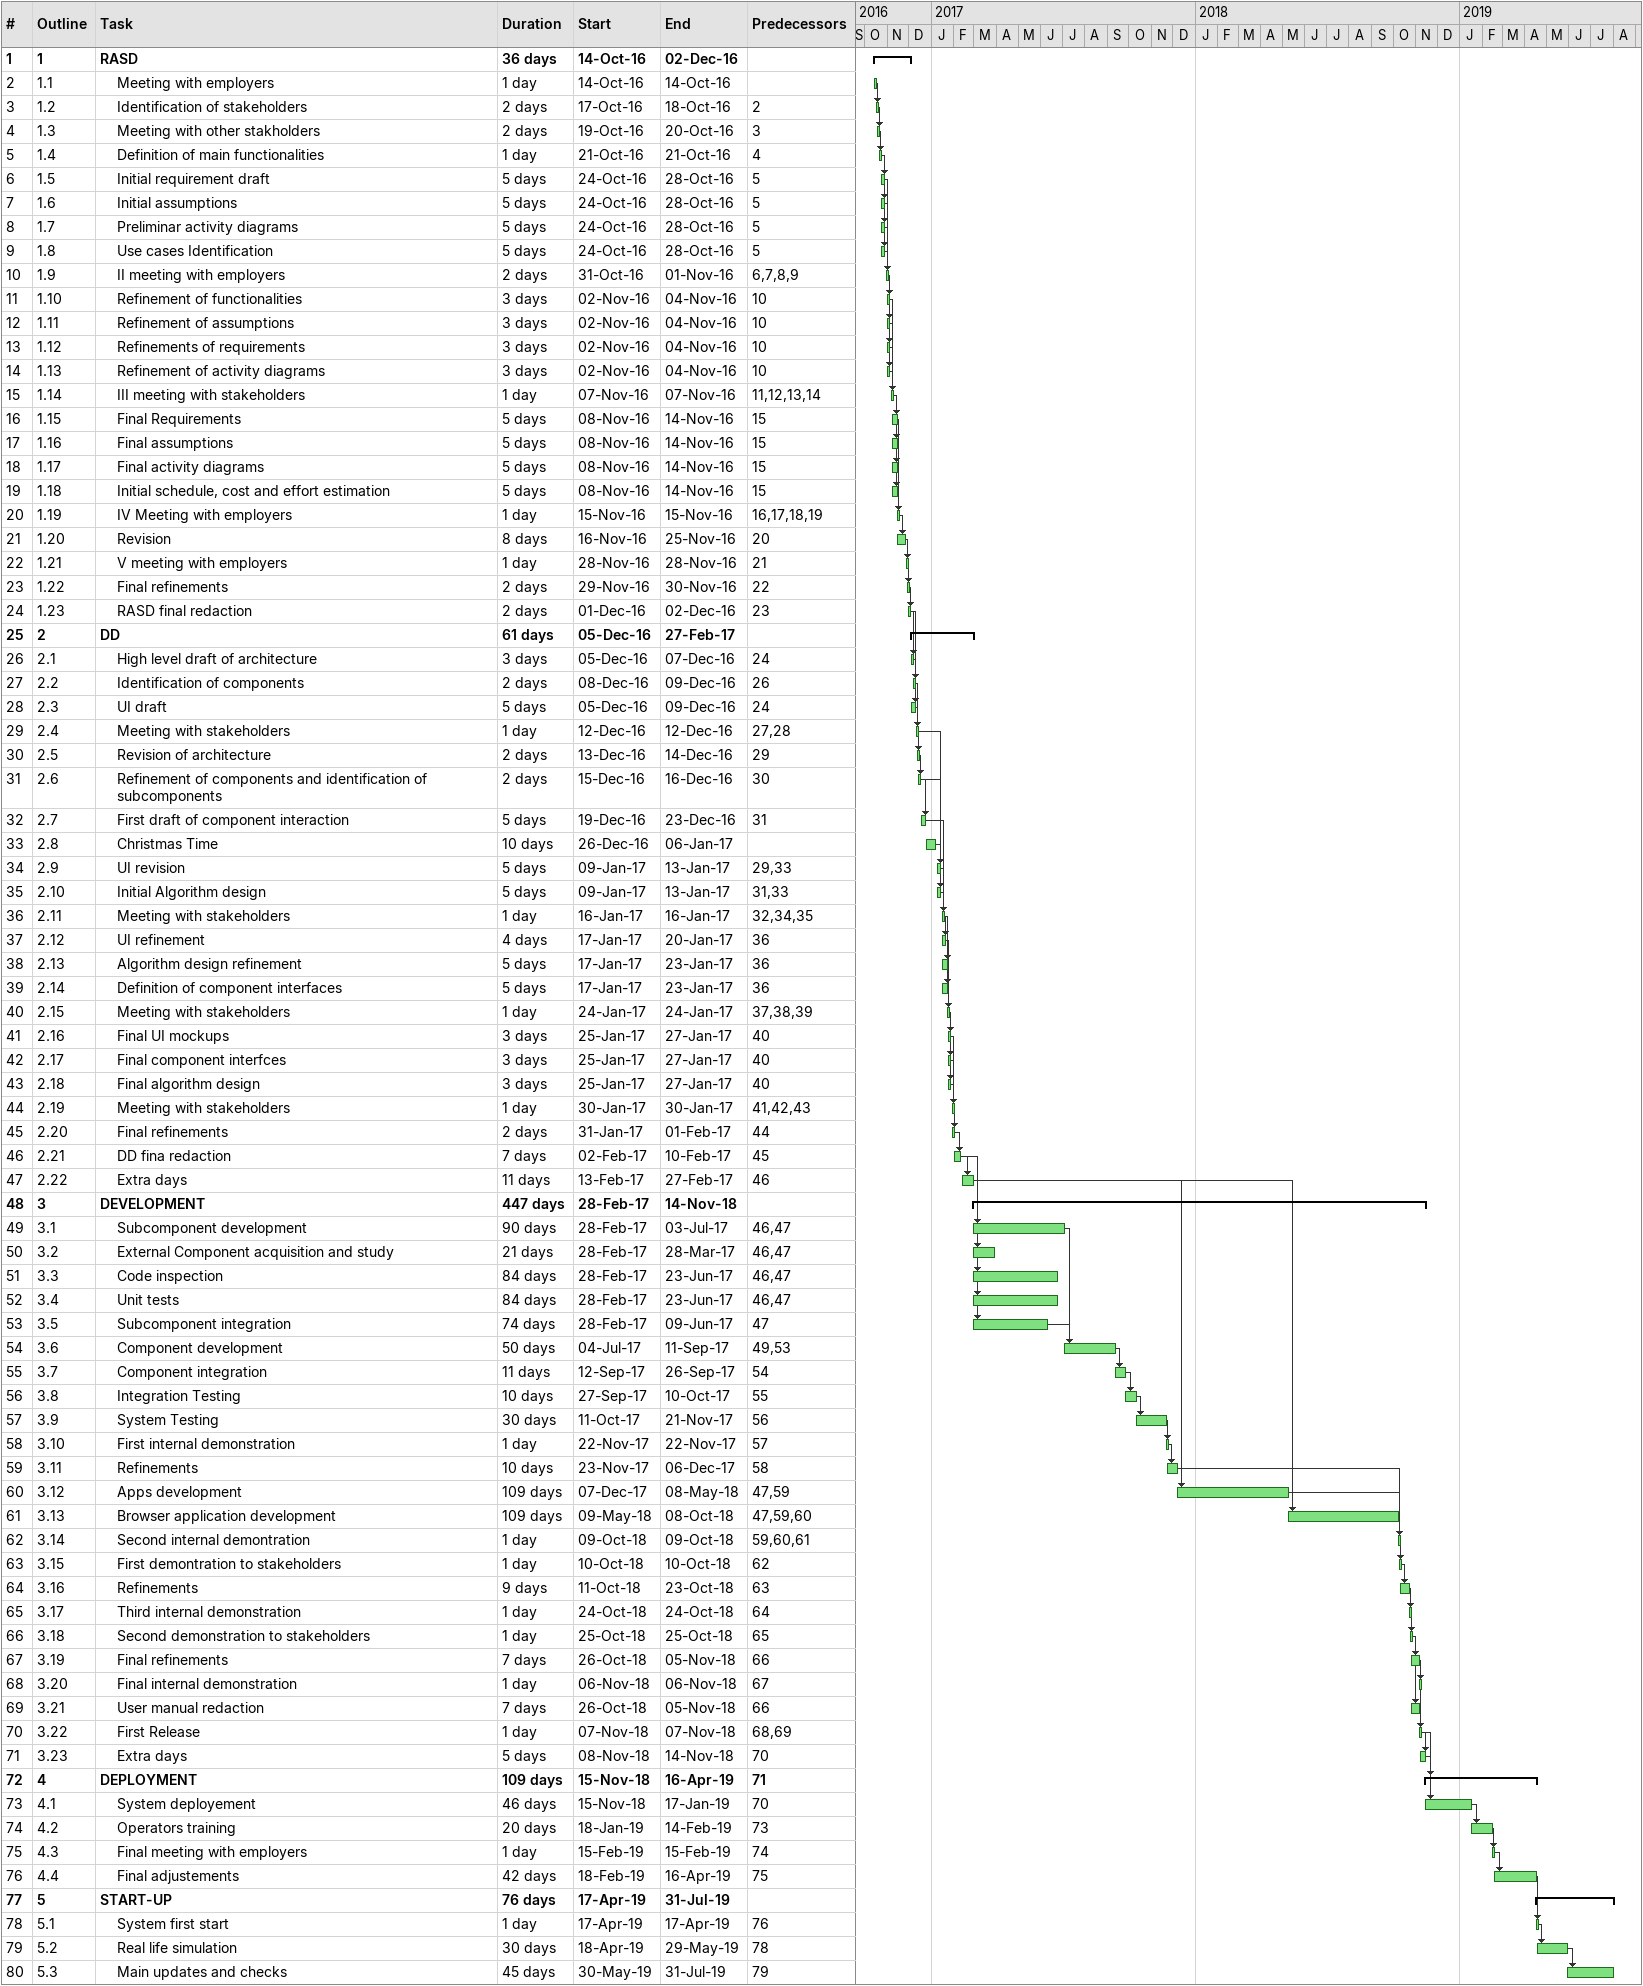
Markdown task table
| ID | WBS | Task | Duration | Start | Finish | Predecessors |
|---|---|---|---|---|---|---|
| 1 | 1 | **RASD** | 36d | 2016-10-14 | 2016-12-02 |  |
| 2 | 1.1 | Meeting with employers | 1d | 2016-10-14 | 2016-10-14 |  |
| 3 | 1.2 | Identification of stakeholders | 2d | 2016-10-17 | 2016-10-18 | 2 |
| 4 | 1.3 | Meeting with other stakholders | 2d | 2016-10-19 | 2016-10-20 | 3 |
| 5 | 1.4 | Definition of main functionalities | 1d | 2016-10-21 | 2016-10-21 | 4 |
| 6 | 1.5 | Initial requirement draft | 5d | 2016-10-24 | 2016-10-28 | 5 |
| 7 | 1.6 | Initial assumptions | 5d | 2016-10-24 | 2016-10-28 | 5 |
| 8 | 1.7 | Preliminar activity diagrams | 5d | 2016-10-24 | 2016-10-28 | 5 |
| 9 | 1.8 | Use cases Identification | 5d | 2016-10-24 | 2016-10-28 | 5 |
| 10 | 1.9 | II meeting with employers | 2d | 2016-10-31 | 2016-11-01 | 6, 7, 8, 9 |
| 11 | 1.10 | Refinement of functionalities | 3d | 2016-11-02 | 2016-11-04 | 10 |
| 12 | 1.11 | Refinement of assumptions | 3d | 2016-11-02 | 2016-11-04 | 10 |
| 13 | 1.12 | Refinements of requirements | 3d | 2016-11-02 | 2016-11-04 | 10 |
| 14 | 1.13 | Refinement of activity diagrams | 3d | 2016-11-02 | 2016-11-04 | 10 |
| 15 | 1.14 | III meeting with stakeholders | 1d | 2016-11-07 | 2016-11-07 | 11, 12, 13, 14 |
| 16 | 1.15 | Final Requirements | 5d | 2016-11-08 | 2016-11-14 | 15 |
| 17 | 1.16 | Final assumptions | 5d | 2016-11-08 | 2016-11-14 | 15 |
| 18 | 1.17 | Final activity diagrams | 5d | 2016-11-08 | 2016-11-14 | 15 |
| 19 | 1.18 | Initial schedule, cost and effort estimation | 5d | 2016-11-08 | 2016-11-14 | 15 |
| 20 | 1.19 | IV Meeting with employers | 1d | 2016-11-15 | 2016-11-15 | 16, 17, 18, 19 |
| 21 | 1.20 | Revision | 8d | 2016-11-16 | 2016-11-25 | 20 |
| 22 | 1.21 | V meeting with employers | 1d | 2016-11-28 | 2016-11-28 | 21 |
| 23 | 1.22 | Final refinements | 2d | 2016-11-29 | 2016-11-30 | 22 |
| 24 | 1.23 | RASD final redaction | 2d | 2016-12-01 | 2016-12-02 | 23 |
| 25 | 2 | **DD** | 61d | 2016-12-05 | 2017-02-27 |  |
| 26 | 2.1 | High level draft of architecture | 3d | 2016-12-05 | 2016-12-07 | 24 |
| 27 | 2.2 | Identification of components | 2d | 2016-12-08 | 2016-12-09 | 26 |
| 28 | 2.3 | UI draft | 5d | 2016-12-05 | 2016-12-09 | 24 |
| 29 | 2.4 | Meeting with stakeholders | 1d | 2016-12-12 | 2016-12-12 | 27, 28 |
| 30 | 2.5 | Revision of architecture | 2d | 2016-12-13 | 2016-12-14 | 29 |
| 31 | 2.6 | Refinement of components and identification of subcomponents | 2d | 2016-12-15 | 2016-12-16 | 30 |
| 32 | 2.7 | First draft of component interaction | 5d | 2016-12-19 | 2016-12-23 | 31 |
| 33 | 2.8 | Christmas Time | 10d | 2016-12-26 | 2017-01-06 |  |
| 34 | 2.9 | UI revision | 5d | 2017-01-09 | 2017-01-13 | 29, 33 |
| 35 | 2.10 | Initial Algorithm design | 5d | 2017-01-09 | 2017-01-13 | 31, 33 |
| 36 | 2.11 | Meeting with stakeholders | 1d | 2017-01-16 | 2017-01-16 | 32, 34, 35 |
| 37 | 2.12 | UI refinement | 4d | 2017-01-17 | 2017-01-20 | 36 |
| 38 | 2.13 | Algorithm design refinement | 5d | 2017-01-17 | 2017-01-23 | 36 |
| 39 | 2.14 | Definition of component interfaces | 5d | 2017-01-17 | 2017-01-23 | 36 |
| 40 | 2.15 | Meeting with stakeholders | 1d | 2017-01-24 | 2017-01-24 | 37, 38, 39 |
| 41 | 2.16 | Final UI mockups | 3d | 2017-01-25 | 2017-01-27 | 40 |
| 42 | 2.17 | Final component interfces | 3d | 2017-01-25 | 2017-01-27 | 40 |
| 43 | 2.18 | Final algorithm design | 3d | 2017-01-25 | 2017-01-27 | 40 |
| 44 | 2.19 | Meeting with stakeholders | 1d | 2017-01-30 | 2017-01-30 | 41, 42, 43 |
| 45 | 2.20 | Final refinements | 2d | 2017-01-31 | 2017-02-01 | 44 |
| 46 | 2.21 | DD fina redaction | 7d | 2017-02-02 | 2017-02-10 | 45 |
| 47 | 2.22 | Extra days | 11d | 2017-02-13 | 2017-02-27 | 46 |
| 48 | 3 | **DEVELOPMENT** | 447d | 2017-02-28 | 2018-11-14 |  |
| 49 | 3.1 | Subcomponent development | 90d | 2017-02-28 | 2017-07-03 | 46, 47 |
| 50 | 3.2 | External Component acquisition and study | 21d | 2017-02-28 | 2017-03-28 | 46, 47 |
| 51 | 3.3 | Code inspection | 84d | 2017-02-28 | 2017-06-23 | 46, 47 |
| 52 | 3.4 | Unit tests | 84d | 2017-02-28 | 2017-06-23 | 46, 47 |
| 53 | 3.5 | Subcomponent integration | 74d | 2017-02-28 | 2017-06-09 | 47 |
| 54 | 3.6 | Component development | 50d | 2017-07-04 | 2017-09-11 | 49, 53 |
| 55 | 3.7 | Component integration | 11d | 2017-09-12 | 2017-09-26 | 54 |
| 56 | 3.8 | Integration Testing | 10d | 2017-09-27 | 2017-10-10 | 55 |
| 57 | 3.9 | System Testing | 30d | 2017-10-11 | 2017-11-21 | 56 |
| 58 | 3.10 | First internal demonstration | 1d | 2017-11-22 | 2017-11-22 | 57 |
| 59 | 3.11 | Refinements | 10d | 2017-11-23 | 2017-12-06 | 58 |
| 60 | 3.12 | Apps development | 109d | 2017-12-07 | 2018-05-08 | 47, 59 |
| 61 | 3.13 | Browser application development | 109d | 2018-05-09 | 2018-10-08 | 47, 59, 60 |
| 62 | 3.14 | Second internal demontration | 1d | 2018-10-09 | 2018-10-09 | 59, 60, 61 |
| 63 | 3.15 | First demontration to stakeholders | 1d | 2018-10-10 | 2018-10-10 | 62 |
| 64 | 3.16 | Refinements | 9d | 2018-10-11 | 2018-10-23 | 63 |
| 65 | 3.17 | Third internal demonstration | 1d | 2018-10-24 | 2018-10-24 | 64 |
| 66 | 3.18 | Second demonstration to stakeholders | 1d | 2018-10-25 | 2018-10-25 | 65 |
| 67 | 3.19 | Final refinements | 7d | 2018-10-26 | 2018-11-05 | 66 |
| 68 | 3.20 | Final internal demonstration | 1d | 2018-11-06 | 2018-11-06 | 67 |
| 69 | 3.21 | User manual redaction | 7d | 2018-10-26 | 2018-11-05 | 66 |
| 70 | 3.22 | First Release | 1d | 2018-11-07 | 2018-11-07 | 68, 69 |
| 71 | 3.23 | Extra days | 5d | 2018-11-08 | 2018-11-14 | 70 |
| 72 | 4 | **DEPLOYMENT** | 109d | 2018-11-15 | 2019-04-16 | 71 |
| 73 | 4.1 | System deployement | 46d | 2018-11-15 | 2019-01-17 | 70 |
| 74 | 4.2 | Operators training | 20d | 2019-01-18 | 2019-02-14 | 73 |
| 75 | 4.3 | Final meeting with employers | 1d | 2019-02-15 | 2019-02-15 | 74 |
| 76 | 4.4 | Final adjustements | 42d | 2019-02-18 | 2019-04-16 | 75 |
| 77 | 5 | **START-UP** | 76d | 2019-04-17 | 2019-07-31 |  |
| 78 | 5.1 | System first start | 1d | 2019-04-17 | 2019-04-17 | 76 |
| 79 | 5.2 | Real life simulation | 30d | 2019-04-18 | 2019-05-29 | 78 |
| 80 | 5.3 | Main updates and checks | 45d | 2019-05-30 | 2019-07-31 | 79 |
